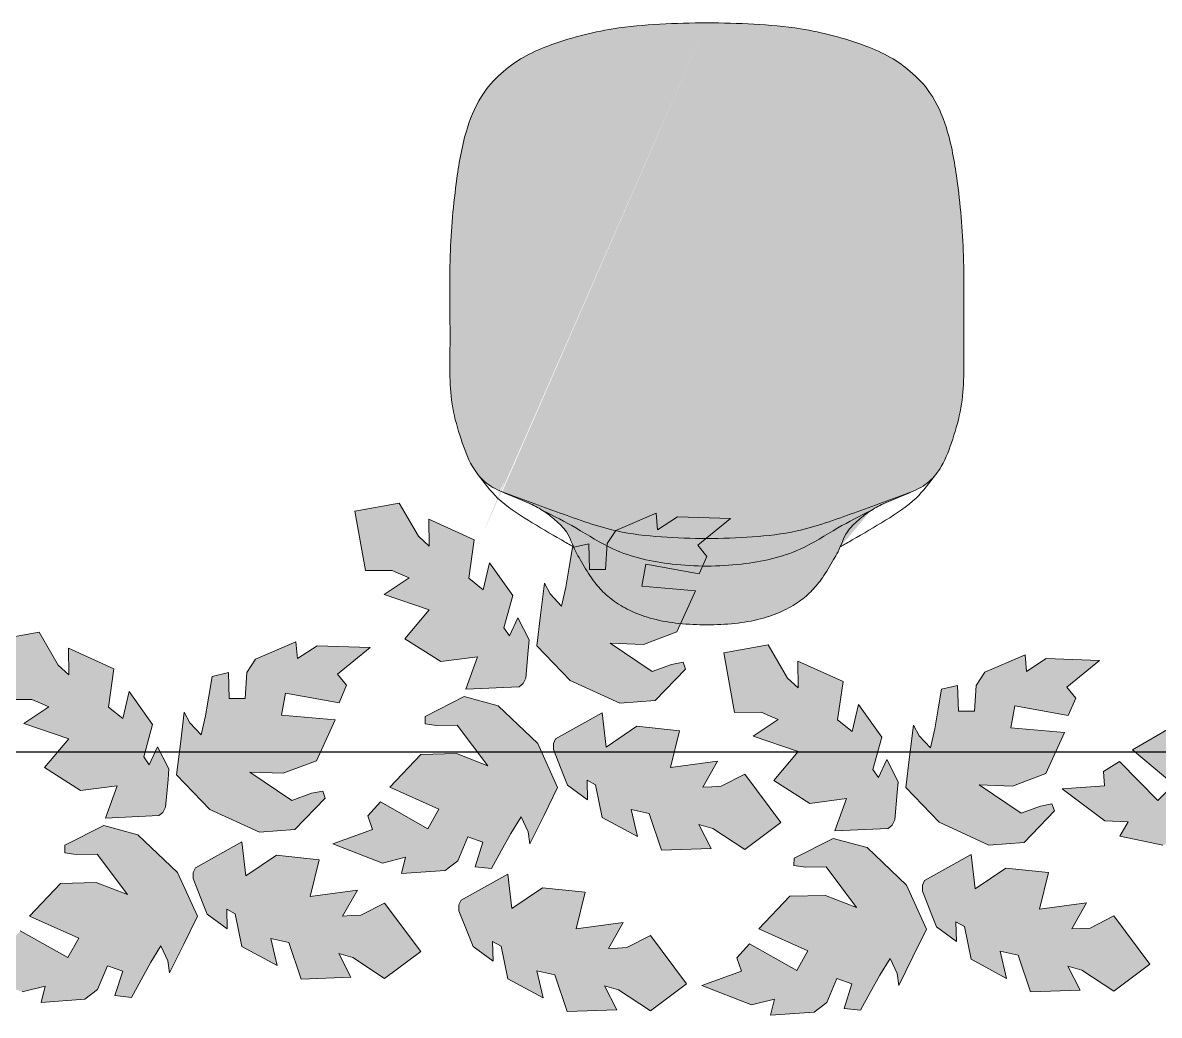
# Model space of a CAD drawing. Header units: millimetres. Extents: x -2729 to 15248, y -12439 to 5292.
# Drawn here: x 4252 to 4352.5, y -8201.1 to -8113.4 of the extents above; entities that cross this region are included whole.
import ezdxf

# ---------------------------------------------------------------- set-up
doc = ezdxf.new("R2010")
doc.units = ezdxf.units.MM
doc.layers.add('gzm', color=250, linetype='Continuous', lineweight=20)
doc.layers.add('ölçüüü', color=165, linetype='Continuous', lineweight=20)

# ---------------------------------------------------------------- blocks, each defined once
blk = doc.blocks.new('çiçekkk')
at = {"lineweight": -2}
h = blk.add_hatch(color=256, dxfattribs=at)
h.dxf.hatch_style = 1
h.set_gradient(color1=(127, 255, 127), color2=(63, 127, 63), tint=1, name='SPHERICAL')
h.paths.add_polyline_path([(-47.96154645910064, 0.5376430540636647), (-50.96746536091086, -2.476748917973964), (-55.39989788441744, -4.388911243875551), (-58.51739452460242, -4.090612729104575), (-61.1360130662124, -1.251930644386447), (-60.911898543578, -0.6307007643354156), (-59.91132123253557, -0.8510128377283763), (-58.20042601975547, -1.525368332409925), (-54.4277642706147, 0.9023637774416784), (-57.38447382557932, 0.8624842868266567), (-60.30728056231964, 2.033803496174185), (-61.87993269318758, 5.700610700534522), (-57.12461009446633, 6.010245471451527), (-57.43473752106546, 7.966973376313035), (-62.18488443077148, 7.214108947178829), (-62.81215603592864, 8.765800904574464), (-61.99696281415345, 9.726480561030256), (-64.84585357951437, 12.14393202453357), (-60.13471887242849, 12.21305429438234), (-58.41419653866068, 11.03109837291595), (-58.24707209342159, 12.50074880404645), (-54.72694978751679, 10.89391950477056), (-53.97715834938754, 9.701660292052107), (-53.88483485281904, 7.404170659168812), (-52.46114298267276, 7.382464675157279), (-52.34731463141361, 9.65947957289154), (-50.93075710686207, 9.296393239575991), (-50.6699932606716, 7.542382492576508), (-50.40922941447568, 5.788371745572476), (-50.06840100097725, 4.096814882081162), (-49.02789061276052, 5.140258256840752), (-48.52158263559795, 6.076066254887336), (-48.232595378553, 3.262340000308538)])
h = blk.add_hatch(color=256, dxfattribs=at)
h.dxf.hatch_style = 1
h.set_gradient(color1=(127, 255, 127), color2=(63, 127, 63), tint=1, name='SPHERICAL')
h.paths.add_polyline_path([(-46.82737061866283, -2.822574576852275), (-47.05121060711642, -2.347946729317298), (-47.21062075228838, 0.09304906026591199), (-47.27217940572881, 1.035676731220519), (-46.22813467316882, 2.966191076605355), (-45.51930214868113, 1.369512167785615), (-45.01609563046804, 2.062964301194369), (-45.72772704884118, 4.934338988419767), (-43.61802284140867, 7.792476939403968), (-43.10154713826159, 5.389791304406572), (-41.80310025213657, 6.392335936700874), (-42.20528142041803, 9.788503919819048), (-38.17123259079382, 11.51203364590037), (-38.24369708858467, 9.15011770858018), (-37.27491574778469, 9.993411895408826), (-35.52763627936292, 12.87663889126816), (-31.60923720744722, 12.08427766990462), (-32.6672183849114, 6.852329977242334), (-35.02925113784659, 6.92480708808216), (-35.77918841311839, 6.612578457934432), (-36.52912568839564, 6.300349827784883), (-34.35805030944539, 4.784518100317653), (-38.36073939246489, 3.513996773644976), (-36.26492740538925, 0.9109448879835323), (-39.49606447081533, -1.050238548727064), (-42.73907127391431, -0.5526321067191021), (-41.75562130118485, -3.442823578062415), (-46.46714290833553, -3.116665996594747)])
h = blk.add_hatch(color=256, dxfattribs=at)
h.dxf.hatch_style = 1
h.set_gradient(color1=(127, 255, 127), color2=(63, 127, 63), tint=1, name='SPHERICAL')
h.paths.add_polyline_path([(-79.7204966985773, -14.65219866219468), (-79.94433668702732, -14.17757081465879), (-80.10374683219561, -11.73657502507649), (-80.16530548563969, -10.7939473541237), (-79.1212607530797, -8.863433008736138), (-78.41242822859022, -10.46011191755406), (-77.90922171037528, -9.766659784144395), (-78.6208531287557, -6.895285096921724), (-76.51114892131227, -4.037147145941162), (-75.99467321817428, -6.439832780934012), (-74.69622633204926, -5.437288148641528), (-75.09840750032163, -2.041120165522443), (-71.06435867070103, -0.3175904394383906), (-71.1368231684828, -2.679506376763129), (-70.16804182769192, -1.836212189935395), (-68.42076235927378, 1.047014805927574), (-64.50236328735988, 0.2546535845649487), (-65.56034446482225, -4.977294108099159), (-67.92237721775746, -4.904816997255693), (-68.67231449302744, -5.217045627407967), (-69.42225176829743, -5.529274257559337), (-67.25117638934897, -7.045105985022928), (-71.25386547237576, -8.315627311692879), (-69.1580534852983, -10.91867919735887), (-72.38919055072256, -12.87986263407038), (-75.63219735381426, -12.3822561920615), (-74.64874738109211, -15.27244766340391), (-79.36026898823911, -14.94629008193442)])
h = blk.add_hatch(color=256, dxfattribs=at)
h.dxf.hatch_style = 1
h.set_gradient(color1=(127, 255, 127), color2=(63, 127, 63), tint=1, name='SPHERICAL')
h.paths.add_polyline_path([(-80.85467253901152, -11.2919810312751), (-83.86059144082174, -14.30637300332), (-88.29302396432102, -16.21853532921704), (-91.4105206045115, -15.92023681444334), (-94.02913914612145, -13.08155472972612), (-93.80502462348522, -12.46032484968236), (-92.80444731244643, -12.68063692306714), (-91.09355209966452, -13.35499241774869), (-87.32089035052195, -10.92726030789708), (-90.2775999054902, -10.96713979851301), (-93.20040664223049, -9.795820589168217), (-94.773058773093, -6.129013384808786), (-90.01773617436994, -5.819378613889057), (-90.32786360097452, -3.862650709022091), (-95.0780105106678, -4.615515138162662), (-95.70528211583044, -3.063823180767939), (-94.89008889406614, -2.10314352430305), (-97.73897965941431, 0.3143079391929859), (-93.02784495233392, 0.3834302090399433), (-91.30732261857337, -0.7985257124264536), (-91.14019817332884, 0.6711247187049594), (-87.62007586742766, -0.9357045805709276), (-86.87028442929295, -2.127963793286653), (-86.77796093272991, -4.425453426174498), (-85.35426906257455, -4.447159410185122), (-85.24044071132084, -2.170144512452679), (-83.82388318677293, -2.533230845759134), (-83.5631193405752, -4.287241592767712), (-83.3023554943775, -6.041252339771745), (-82.96152708088084, -7.732809203260329), (-81.92101669266778, -6.689365828497102), (-81.41470871551064, -5.753557830454155), (-81.12572145846207, -8.567284085030224)])
h = blk.add_hatch(color=256, dxfattribs=at)
h.dxf.hatch_style = 1
h.set_gradient(color1=(127, 255, 127), color2=(63, 127, 63), tint=1, name='SPHERICAL')
h.paths.add_polyline_path([(-16.3523092516607, -11.54663461584641), (-19.35822815347455, -14.56102658788131), (-23.79066067697568, -16.47318891378654), (-26.9081573171643, -16.17489039901011), (-29.52677585877245, -13.33620831429198), (-29.30266133613987, -12.71497843424549), (-28.30208402509015, -12.93529050763664), (-26.5911888123137, -13.60964600232091), (-22.81852706317295, -11.18191389246476), (-25.77523661813939, -11.22179338307887), (-28.69804335487788, -10.05047417374044), (-30.27069548574946, -6.383666969371915), (-25.51537288702457, -6.074032198456732), (-25.82550031362734, -4.117304293589767), (-30.57564722332609, -4.870168722734887), (-31.2029188284796, -3.318476765334708), (-30.38772560672078, -2.357797108873455), (-33.23661637206897, 0.0596543546234898), (-28.52548166498855, 0.1287766244713566), (-26.80495933122438, -1.053179296995039), (-26.63783488597983, 0.4164711341391012), (-23.1177125800732, -1.190358165137695), (-22.36792114194941, -2.38261737785524), (-22.27559764538091, -4.680107010743085), (-20.85190577523463, -4.701812994750981), (-20.73807742397002, -2.424798097020357), (-19.32151989942031, -2.78788443032772), (-19.06075605322985, -4.541895177331753), (-18.79999220702848, -6.295905924336691), (-18.45916379353002, -7.987462787830736), (-17.41865340532604, -6.944019413068419), (-16.91234542816164, -6.008211415022743), (-16.62335817111489, -8.82193766959881)])
h = blk.add_hatch(color=256, dxfattribs=at)
h.dxf.hatch_style = 1
h.set_gradient(color1=(127, 255, 127), color2=(63, 127, 63), tint=1, name='SPHERICAL')
h.paths.add_polyline_path([(-15.21813341122288, -14.90685224676599), (-15.44197339967468, -14.43222439923192), (-15.60138354484661, -11.99122860964598), (-15.66294219829069, -11.04860093869229), (-14.61889746572524, -9.118086593307453), (-13.9100649412394, -10.71476550212082), (-13.40685842302628, -10.02131336871389), (-14.11848984140306, -7.149938681488493), (-12.00878563396509, -4.291800730508837), (-11.49230993082165, -6.694486365508054), (-10.19386304469662, -5.691941733207388), (-10.59604421297263, -2.295773750092848), (-6.561995383355678, -0.5722440240106152), (-6.634459881133808, -2.934159961335353), (-5.665678540335647, -2.090865774502161), (-3.918399071922975, 0.7923612213535307), (-1.09139e-11, 0), (-1.057981177467808, -5.231947692665925), (-3.420013930404818, -5.159470581826096), (-4.169951205676621, -5.471699211977465), (-4.919888480952066, -5.783927842127013), (-2.748813101999985, -7.299759569591515), (-6.751502185024946, -8.570280896260554), (-4.655690197949295, -11.17333278192927), (-7.886827263377199, -13.1345162186335), (-11.12983406646526, -12.63690977662827), (-10.14638409374493, -15.52710124796795), (-14.85790570089011, -15.20094366650301)])
h = blk.add_hatch(color=256, dxfattribs=at)
h.dxf.hatch_style = 1
h.set_gradient(color1=(127, 255, 127), color2=(63, 127, 63), tint=1, name='SPHERICAL')
h.paths.add_polyline_path([(-115.1741530098079, -11.32438805554284), (-114.4507867345291, -7.129289887778213), (-111.926480061029, -3.014596867145884), (-109.2053508002609, -1.464363706700168), (-105.4301595326578, -2.278740730923344), (-105.2559082671632, -2.915757512173513), (-106.2009626244944, -3.311439994401553), (-107.988217348211, -3.744612379055069), (-109.6762509288273, -7.901221874955808), (-107.2812393283384, -6.166966645828325), (-104.2168853140974, -5.442727468565863), (-100.8204716626969, -7.536309114278993), (-104.5311190201555, -10.52630290989418), (-103.1513664861595, -11.94800824481899), (-99.70003879446449, -8.598525049314048), (-98.29403525038471, -9.506474184069702), (-98.40780157035624, -10.7612660455361), (-94.68672251708992, -11.09863950420913), (-98.4996530168992, -13.86651398114736), (-100.5869143303134, -13.89011717643279), (-99.87777517093308, -15.18816364037957), (-103.6812512636861, -15.90001408633361), (-104.9805897761434, -15.35651738804063), (-106.3783395822011, -13.53079075984624), (-107.5551105912309, -14.3324014403961), (-106.337732987773, -16.26002835156578), (-107.7051404555204, -16.77835616573247), (-108.927856465898, -15.49402091274987), (-110.1505724762755, -14.20968565976818), (-111.4028209765711, -13.02250314499179), (-111.653216994311, -14.47465251010453), (-111.5286946304004, -15.53133531862932), (-113.3843777279416, -13.39662004208821)])
h = blk.add_hatch(color=256, dxfattribs=at)
h.dxf.hatch_style = 1
h.set_gradient(color1=(127, 255, 127), color2=(63, 127, 63), tint=1, name='SPHERICAL')
h.paths.add_polyline_path([(-50.06474882512158, -11.94191253984354), (-48.21720252252635, -8.106722835913388), (-44.66002782636858, -4.843391559908923), (-41.61780611924039, -4.099984275704627), (-38.211372939375, -5.919734817863171), (-38.21874724748523, -6.580113120575332), (-39.23612717224387, -6.701069533194637), (-41.0736261070324, -6.626803612770345), (-43.83818646451254, -10.16008337816401), (-41.05901259537131, -9.15017527775126), (-37.91358122665771, -9.295259443940267), (-35.22263840128289, -12.24102530517757), (-39.61170182721616, -14.09712038691577), (-38.67539533407761, -15.84305660148038), (-34.43696571210786, -13.57008171117013), (-33.33433819246238, -14.82922036526178), (-33.78830109724004, -16.00453439659395), (-30.30291315577779, -17.35075914335175), (-34.72933300717341, -18.96518641503917), (-36.74283648912933, -18.41471331899174), (-36.41740623975421, -19.85759173476617), (-40.27014406863236, -19.49762969863332), (-41.37028687338896, -18.6182236262548), (-42.2129531836581, -16.47885555815992), (-43.56461125339229, -16.92650514587421), (-42.92336536223593, -19.11432539560519), (-44.38054094525251, -19.23723278376747), (-45.20357005992264, -17.66650856848446), (-46.02659917459277, -16.0957843531969), (-46.90470394558724, -14.61036837070514), (-47.54423920340378, -15.93793403699601), (-47.71467240715175, -16.98818967255101), (-48.91281863639597, -14.42596121205497)])
h = blk.add_hatch(color=256, dxfattribs=at)
h.dxf.hatch_style = 1
h.set_gradient(color1=(127, 255, 127), color2=(63, 127, 63), tint=1, name='SPHERICAL')
h.paths.add_polyline_path([(-49.60635946421825, -8.080135256430367), (-49.61797079773896, -8.604769520486116), (-50.56514479039107, -10.8601483061384), (-50.93091044164428, -11.73109714633392), (-52.72702720582856, -12.99239790774481), (-52.64843380695311, -11.24721878705895), (-53.40830481247758, -11.64305804265495), (-54.05349836861205, -14.53008716359818), (-57.21731911631286, -16.14564981052808), (-56.60675218733013, -13.76513443822023), (-58.2162042968921, -14.08250482568837), (-59.37259540697778, -17.30096195017722), (-63.75176297868347, -17.04212598786944), (-62.63241331486643, -14.96103148531711), (-63.87578057256906, -15.28308774480774), (-66.72650425276515, -17.08290938864593), (-69.87893574301232, -14.6244823933639), (-66.5963804928906, -10.41527440841309), (-64.51518709475931, -11.53468751227774), (-63.70474312408987, -11.59012400510255), (-62.89429915341861, -11.64556049791736), (-64.16021894262667, -9.319886141011011), (-60.011363665315, -9.97007397912057), (-60.72453394810691, -6.705155120655032), (-56.95770986062598, -6.392867589686827), (-54.27802362908551, -8.286009685915813), (-53.86765287346314, -5.260786316836857), (-49.79739099503239, -7.656153274878307)])
h = blk.add_hatch(color=256, dxfattribs=at)
h.dxf.hatch_style = 1
h.set_gradient(color1=(127, 255, 127), color2=(63, 127, 63), tint=1, name='SPHERICAL')
h.paths.add_polyline_path([(-82.95787490502335, -23.77153662518777), (-81.1103286024263, -19.93634692125306), (-77.5531539062722, -16.6730156452486), (-74.51093219914219, -15.92960836104521), (-71.10449901927495, -17.74935890320375), (-71.11187332739064, -18.4097372059141), (-72.12925325214745, -18.53069361853613), (-73.96675218693962, -18.45642769811184), (-76.73131254441978, -21.98970746350915), (-73.95213867527126, -20.97979936309457), (-70.80670730656857, -21.12488352928176), (-68.11576448118832, -24.07064939052271), (-72.5048279071234, -25.92674447225818), (-71.56852141398122, -27.67268068682188), (-67.33009179200963, -25.39970579650981), (-66.22746427237142, -26.65884445059964), (-66.68142717714727, -27.83415848192999), (-63.19603923568138, -29.18038322869506), (-67.6224590870879, -30.79481050038157), (-69.63596256903111, -30.24433740433233), (-69.3105323196578, -31.68721582010495), (-73.16327014853596, -31.32725378397572), (-74.26341295329985, -30.4478477115963), (-75.10607926356715, -28.30847964350052), (-76.45773733330134, -28.75612923121389), (-75.81649144214498, -30.94394948095033), (-77.27366702515792, -31.06685686911533), (-78.09669613983351, -29.49613265382323), (-78.9197252545, -27.92540843854204), (-79.79783002549448, -26.43999245604846), (-80.43736528330918, -27.76755812233933), (-80.60779848705171, -28.81781375788978), (-81.80594471629956, -26.25558529739647)])
h = blk.add_hatch(color=256, dxfattribs=at)
h.dxf.hatch_style = 1
h.set_gradient(color1=(127, 255, 127), color2=(63, 127, 63), tint=1, name='SPHERICAL')
h.paths.add_polyline_path([(-18.45551161768526, -24.0261902097509), (-16.60796531507731, -20.19100050582256), (-13.05079061891956, -16.92766922982082), (-10.00856891179319, -16.18426194561379), (-6.602135731927774, -18.00401248777325), (-6.609510040041642, -18.66439079048359), (-7.626889964800283, -18.78534720310472), (-9.464388899592448, -18.71108128268406), (-12.2289492570726, -22.24436104807228), (-9.449775387924092, -21.23445294766043), (-6.30434401921957, -21.37953711384762), (-3.613401193833851, -24.32530297508947), (-8.002464619770763, -26.18139805682495), (-7.066158126635855, -27.92733427139229), (-2.827728504664263, -25.65435938108112), (-1.725100985020616, -26.91349803516823), (-2.179063889801909, -28.08881206650403), (1.30632405166034, -29.43503681326183), (-3.120095799738919, -31.04946408494743), (-5.133599281685746, -30.49899098889909), (-4.808169032308795, -31.94186940467535), (-8.660906861185138, -31.58190736854704), (-9.761049665941751, -30.70250129616761), (-10.60371597621997, -28.56313322807), (-11.95537404595234, -29.01078281578339), (-11.31412815479598, -31.19860306551618), (-12.77130373780164, -31.32151045368118), (-13.59433285248087, -29.75078623839545), (-14.41736196714919, -28.18006202310971), (-15.29546673814548, -26.69464604060977), (-15.93500199596201, -28.02221170690609), (-16.10543519970633, -29.07246734245929), (-17.30358142895784, -26.5102388819696)])
h = blk.add_hatch(color=256, dxfattribs=at)
h.dxf.hatch_style = 1
h.set_gradient(color1=(127, 255, 127), color2=(63, 127, 63), tint=1, name='SPHERICAL')
h.paths.add_polyline_path([(-82.49948554412913, -19.90975934177186), (-82.51109687764801, -20.4343936058267), (-83.45827087029829, -22.68977239147989), (-83.82403652154605, -23.56072123167178), (-85.62015328573763, -24.82202199308176), (-85.54155988686763, -23.07684287239863), (-86.30143089238845, -23.47268212800009), (-86.94662444852474, -26.35971124894059), (-90.11044519622007, -27.97527389587049), (-89.49987826724467, -25.59475852355991), (-91.10933037680842, -25.91212891102532), (-92.26572148688501, -29.1305860355169), (-96.64488905859072, -28.87175007321184), (-95.52553939477, -26.79065557065861), (-96.76890665247265, -27.11271183015469), (-99.61963033266876, -28.91253347398833), (-102.772061822925, -26.45410647870268), (-99.48950657279964, -22.24489849375368), (-97.40831317466656, -23.36431159761923), (-96.59786920399709, -23.41974809043859), (-95.78742523332585, -23.47518458325885), (-97.05334502253572, -21.14951022634705), (-92.9044897452186, -21.79969806446388), (-93.6176600280123, -18.53477920600107), (-89.85083594053143, -18.22249167502832), (-87.17114970899271, -20.1156337712564), (-86.76077895336675, -17.09041040218017), (-82.69051707494145, -19.48577736022071)])
h = blk.add_hatch(color=256, dxfattribs=at)
h.dxf.hatch_style = 1
h.set_gradient(color1=(127, 255, 127), color2=(63, 127, 63), tint=1, name='SPHERICAL')
h.paths.add_polyline_path([(-17.99712225677649, -20.16441292634409), (-18.00873359029356, -20.68904719039711), (-18.95590758294202, -22.94442597604939), (-19.32167323420071, -23.81537481623855), (-21.11778999838498, -25.0766755776549), (-21.03919659952589, -23.33149645696995), (-21.79906760503763, -23.72733571256596), (-22.44426116117393, -26.61436483350462), (-25.60808190886746, -28.22992748043726), (-24.99751497989019, -25.8494121081294), (-26.60696708945216, -26.16678249559845), (-27.76335819952874, -29.38523962008913), (-32.14252577123989, -29.12640365778134), (-31.02317610742102, -27.04530915523174), (-32.26654336512547, -27.36736541472419), (-35.11726704532157, -29.16718705855601), (-38.26969853557239, -26.70876006326853), (-34.98714328544885, -22.49955207832227), (-32.90594988731755, -23.61896518218873), (-32.09550591664811, -23.674401675009), (-31.28506194597503, -23.72983816783108), (-32.55098173517399, -21.40416381092018), (-28.40212645787324, -22.05435164902792), (-29.11529674066151, -18.78943279056875), (-25.34847265318604, -18.47714525959418), (-22.66878642164738, -20.37028735582317), (-22.25841566601776, -17.34506398674966), (-18.18815378759063, -19.74043094478474)])
h = blk.add_hatch(color=256, dxfattribs=at)
h.dxf.hatch_style = 1
h.set_gradient(color1=(127, 255, 127), color2=(63, 127, 63), tint=1, name='SPHERICAL')
h.paths.add_polyline_path([(-41.56645986711736, -22.5262245514059), (-41.57807120063806, -23.05085881545892), (-42.52524519328654, -25.30623760111485), (-42.8910108445434, -26.17718644130764), (-44.68712760872769, -27.43848720271854), (-44.60853420986678, -25.69330808203449), (-45.36840521538031, -26.08914733763049), (-46.01359877150935, -28.97617645857463), (-49.17741951920834, -30.59173910550362), (-48.56685259023652, -28.21122373319213), (-50.17630469979304, -28.52859412066391), (-51.33269580987871, -31.74705124515367), (-55.71186338157713, -31.48821528284499), (-54.5925137177619, -29.40712078029537), (-55.83588097546817, -29.72917703978783), (-58.68660465566063, -31.52899868361965), (-61.83903614591328, -29.07057168833399), (-58.55648089579154, -24.86136370338773), (-56.47528749765661, -25.98077680725146), (-55.66484352699262, -26.03621330007263), (-54.85439955631955, -26.09164979289563), (-56.12031934552215, -23.76597543598473), (-51.97146406821412, -24.41616327409429), (-52.68463435100421, -21.15124441562784), (-48.91781026352329, -20.83895688466328), (-46.23812403199008, -22.73209898089044), (-45.8277532763641, -19.70687561181148), (-41.75749139793333, -22.10224256985112)])
at = {"color": 7, "lineweight": 0}
for points in [[(-47.96154645910064, 0.5376430540636647), (-50.96746536091086, -2.476748917973964), (-55.39989788441744, -4.388911243875551), (-58.51739452460242, -4.090612729104575), (-61.1360130662124, -1.251930644386447), (-60.911898543578, -0.6307007643354156), (-59.91132123253557, -0.8510128377283763), (-58.20042601975547, -1.525368332409925), (-54.4277642706147, 0.9023637774416784), (-57.38447382557932, 0.8624842868266567), (-60.30728056231964, 2.033803496174185), (-61.87993269318758, 5.700610700534522), (-57.12461009446633, 6.010245471451527), (-57.43473752106546, 7.966973376313035), (-62.18488443077148, 7.214108947178829), (-62.81215603592864, 8.765800904574464), (-61.99696281415345, 9.726480561030256), (-64.84585357951437, 12.14393202453357), (-60.13471887242849, 12.21305429438234), (-58.41419653866068, 11.03109837291595), (-58.24707209342159, 12.50074880404645), (-54.72694978751679, 10.89391950477056), (-53.97715834938754, 9.701660292052107), (-53.88483485281904, 7.404170659168812), (-52.46114298267276, 7.382464675157279), (-52.34731463141361, 9.65947957289154), (-50.93075710686207, 9.296393239575991), (-50.6699932606716, 7.542382492576508), (-50.40922941447568, 5.788371745572476), (-50.06840100097725, 4.096814882081162), (-49.02789061276052, 5.140258256840752), (-48.52158263559795, 6.076066254887336), (-48.52158263559795, 6.076066254887336), (-48.232595378553, 3.262340000308538), (-47.96154645910064, 0.5376430540636647)], [(-46.82737061866283, -2.822574576852275), (-47.05121060711642, -2.347946729317298), (-47.21062075228838, 0.09304906026591199), (-47.27217940572881, 1.035676731220519), (-46.22813467316882, 2.966191076605355), (-45.51930214868113, 1.369512167785615), (-45.01609563046804, 2.062964301194369), (-45.72772704884118, 4.934338988419767), (-43.61802284140867, 7.792476939403968), (-43.10154713826159, 5.389791304406572), (-41.80310025213657, 6.392335936700874), (-42.20528142041803, 9.788503919819048), (-38.17123259079382, 11.51203364590037), (-38.24369708858467, 9.15011770858018), (-37.27491574778469, 9.993411895408826), (-35.52763627936292, 12.87663889126816), (-31.60923720744722, 12.08427766990462), (-32.6672183849114, 6.852329977242334), (-35.02925113784659, 6.92480708808216), (-35.77918841311839, 6.612578457934432), (-36.52912568839564, 6.300349827784883), (-34.35805030944539, 4.784518100317653), (-38.36073939246489, 3.513996773644976), (-36.26492740538925, 0.9109448879835323), (-39.49606447081533, -1.050238548727064), (-42.73907127391431, -0.5526321067191021), (-41.75562130118485, -3.442823578062415), (-46.46714290833553, -3.116665996594747), (-46.82737061866283, -2.822574576852275)], [(-79.7204966985773, -14.65219866219468), (-79.94433668702732, -14.17757081465879), (-80.10374683219561, -11.73657502507649), (-80.16530548563969, -10.7939473541237), (-79.1212607530797, -8.863433008736138), (-78.41242822859022, -10.46011191755406), (-77.90922171037528, -9.766659784144395), (-78.6208531287557, -6.895285096921724), (-76.51114892131227, -4.037147145941162), (-75.99467321817428, -6.439832780934012), (-74.69622633204926, -5.437288148641528), (-75.09840750032163, -2.041120165522443), (-71.06435867070103, -0.3175904394383906), (-71.1368231684828, -2.679506376763129), (-70.16804182769192, -1.836212189935395), (-68.42076235927378, 1.047014805927574), (-64.50236328735988, 0.2546535845649487), (-65.56034446482225, -4.977294108099159), (-67.92237721775746, -4.904816997255693), (-68.67231449302744, -5.217045627407967), (-69.42225176829743, -5.529274257559337), (-67.25117638934897, -7.045105985022928), (-71.25386547237576, -8.315627311692879), (-69.1580534852983, -10.91867919735887), (-72.38919055072256, -12.87986263407038), (-75.63219735381426, -12.3822561920615), (-74.64874738109211, -15.27244766340391), (-79.36026898823911, -14.94629008193442), (-79.7204966985773, -14.65219866219468)], [(-80.85467253901152, -11.2919810312751), (-83.86059144082174, -14.30637300332), (-88.29302396432102, -16.21853532921704), (-91.4105206045115, -15.92023681444334), (-94.02913914612145, -13.08155472972612), (-93.80502462348522, -12.46032484968236), (-92.80444731244643, -12.68063692306714), (-91.09355209966452, -13.35499241774869), (-87.32089035052195, -10.92726030789708), (-90.2775999054902, -10.96713979851301), (-93.20040664223049, -9.795820589168217), (-94.773058773093, -6.129013384808786), (-90.01773617436994, -5.819378613889057), (-90.32786360097452, -3.862650709022091), (-95.0780105106678, -4.615515138162662), (-95.70528211583044, -3.063823180767939), (-94.89008889406614, -2.10314352430305), (-97.73897965941431, 0.3143079391929859), (-93.02784495233392, 0.3834302090399433), (-91.30732261857337, -0.7985257124264536), (-91.14019817332884, 0.6711247187049594), (-87.62007586742766, -0.9357045805709276), (-86.87028442929295, -2.127963793286653), (-86.77796093272991, -4.425453426174498), (-85.35426906257455, -4.447159410185122), (-85.24044071132084, -2.170144512452679), (-83.82388318677293, -2.533230845759134), (-83.5631193405752, -4.287241592767712), (-83.3023554943775, -6.041252339771745), (-82.96152708088084, -7.732809203260329), (-81.92101669266778, -6.689365828497102), (-81.41470871551064, -5.753557830454155), (-81.41470871551064, -5.753557830454155), (-81.12572145846207, -8.567284085030224), (-80.85467253901152, -11.2919810312751)], [(-16.3523092516607, -11.54663461584641), (-19.35822815347455, -14.56102658788131), (-23.79066067697568, -16.47318891378654), (-26.9081573171643, -16.17489039901011), (-29.52677585877245, -13.33620831429198), (-29.30266133613987, -12.71497843424549), (-28.30208402509015, -12.93529050763664), (-26.5911888123137, -13.60964600232091), (-22.81852706317295, -11.18191389246476), (-25.77523661813939, -11.22179338307887), (-28.69804335487788, -10.05047417374044), (-30.27069548574946, -6.383666969371915), (-25.51537288702457, -6.074032198456732), (-25.82550031362734, -4.117304293589767), (-30.57564722332609, -4.870168722734887), (-31.2029188284796, -3.318476765334708), (-30.38772560672078, -2.357797108873455), (-33.23661637206897, 0.0596543546234898), (-28.52548166498855, 0.1287766244713566), (-26.80495933122438, -1.053179296995039), (-26.63783488597983, 0.4164711341391012), (-23.1177125800732, -1.190358165137695), (-22.36792114194941, -2.38261737785524), (-22.27559764538091, -4.680107010743085), (-20.85190577523463, -4.701812994750981), (-20.73807742397002, -2.424798097020357), (-19.32151989942031, -2.78788443032772), (-19.06075605322985, -4.541895177331753), (-18.79999220702848, -6.295905924336691), (-18.45916379353002, -7.987462787830736), (-17.41865340532604, -6.944019413068419), (-16.91234542816164, -6.008211415022743), (-16.91234542816164, -6.008211415022743), (-16.62335817111489, -8.82193766959881), (-16.3523092516607, -11.54663461584641)], [(-15.21813341122288, -14.90685224676599), (-15.44197339967468, -14.43222439923192), (-15.60138354484661, -11.99122860964598), (-15.66294219829069, -11.04860093869229), (-14.61889746572524, -9.118086593307453), (-13.9100649412394, -10.71476550212082), (-13.40685842302628, -10.02131336871389), (-14.11848984140306, -7.149938681488493), (-12.00878563396509, -4.291800730508837), (-11.49230993082165, -6.694486365508054), (-10.19386304469662, -5.691941733207388), (-10.59604421297263, -2.295773750092848), (-6.561995383355678, -0.5722440240106152), (-6.634459881133808, -2.934159961335353), (-5.665678540335647, -2.090865774502161), (-3.918399071922975, 0.7923612213535307), (-1.09139e-11, 0)], [(-1.057981177467808, -5.231947692665925), (-3.420013930404818, -5.159470581826096), (-4.169951205676621, -5.471699211977465), (-4.919888480952066, -5.783927842127013), (-2.748813101999985, -7.299759569591515), (-6.751502185024946, -8.570280896260554), (-4.655690197949295, -11.17333278192927), (-7.886827263377199, -13.1345162186335), (-11.12983406646526, -12.63690977662827), (-10.14638409374493, -15.52710124796795), (-14.85790570089011, -15.20094366650301), (-15.21813341122288, -14.90685224676599)]]:
    blk.add_lwpolyline(points, dxfattribs=at)
for points, elevation in [([(-104.2168853140974, -5.442727468565863), (-100.8204716626969, -7.536309114278993), (-104.5311190201555, -10.52630290989418), (-103.1513664861595, -11.94800824481899), (-99.70003879446449, -8.598525049314048), (-98.29403525038471, -9.506474184069702), (-98.40780157035624, -10.7612660455361), (-94.68672251708992, -11.09863950420913), (-98.4996530168992, -13.86651398114736), (-100.5869143303134, -13.89011717643279), (-99.87777517093308, -15.18816364037957), (-103.6812512636861, -15.90001408633361)], -0.0447691655768437), ([(-50.06474882512158, -11.94191253984354), (-48.21720252252635, -8.106722835913388), (-44.66002782636858, -4.843391559908923), (-41.61780611924039, -4.099984275704627), (-38.211372939375, -5.919734817863171), (-38.21874724748523, -6.580113120575332), (-39.23612717224387, -6.701069533194637), (-41.0736261070324, -6.626803612770345), (-43.83818646451254, -10.16008337816401), (-41.05901259537131, -9.15017527775126), (-37.91358122665771, -9.295259443940267), (-35.22263840128289, -12.24102530517757), (-39.61170182721616, -14.09712038691577), (-38.67539533407761, -15.84305660148038), (-34.43696571210786, -13.57008171117013), (-33.33433819246238, -14.82922036526178), (-33.78830109724004, -16.00453439659395), (-30.30291315577779, -17.35075914335175), (-34.72933300717341, -18.96518641503917), (-36.74283648912933, -18.41471331899174), (-36.41740623975421, -19.85759173476617), (-40.27014406863236, -19.49762969863332), (-41.37028687338896, -18.6182236262548), (-42.2129531836581, -16.47885555815992), (-43.56461125339229, -16.92650514587421), (-42.92336536223593, -19.11432539560519), (-44.38054094525251, -19.23723278376747), (-45.20357005992264, -17.66650856848446), (-46.02659917459277, -16.0957843531969), (-46.90470394558724, -14.61036837070514), (-47.54423920340378, -15.93793403699601), (-47.71467240715175, -16.98818967255101), (-47.71467240715175, -16.98818967255101), (-48.91281863639597, -14.42596121205497), (-50.06474882512158, -11.94191253984354)], -0.0447691655768033), ([(-49.60635946421825, -8.080135256430367), (-49.61797079773896, -8.604769520486116), (-50.56514479039107, -10.8601483061384), (-50.93091044164428, -11.73109714633392), (-52.72702720582856, -12.99239790774481), (-52.64843380695311, -11.24721878705895), (-53.40830481247758, -11.64305804265495), (-54.05349836861205, -14.53008716359818), (-57.21731911631286, -16.14564981052808), (-56.60675218733013, -13.76513443822023), (-58.2162042968921, -14.08250482568837), (-59.37259540697778, -17.30096195017722), (-63.75176297868347, -17.04212598786944), (-62.63241331486643, -14.96103148531711), (-63.87578057256906, -15.28308774480774), (-66.72650425276515, -17.08290938864593), (-69.87893574301232, -14.6244823933639), (-66.5963804928906, -10.41527440841309), (-64.51518709475931, -11.53468751227774), (-63.70474312408987, -11.59012400510255), (-62.89429915341861, -11.64556049791736), (-64.16021894262667, -9.319886141011011), (-60.011363665315, -9.97007397912057), (-60.72453394810691, -6.705155120655032), (-56.95770986062598, -6.392867589686827), (-54.27802362908551, -8.286009685915813), (-53.86765287346314, -5.260786316836857), (-49.79739099503239, -7.656153274878307), (-49.60635946421825, -8.080135256430367)], -0.04476916557680301), ([(-82.95787490502335, -23.77153662518777), (-81.1103286024263, -19.93634692125306), (-77.5531539062722, -16.6730156452486), (-74.51093219914219, -15.92960836104521), (-71.10449901927495, -17.74935890320375), (-71.11187332739064, -18.4097372059141), (-72.12925325214745, -18.53069361853613), (-73.96675218693962, -18.45642769811184), (-76.73131254441978, -21.98970746350915), (-73.95213867527126, -20.97979936309457), (-70.80670730656857, -21.12488352928176), (-68.11576448118832, -24.07064939052271), (-72.5048279071234, -25.92674447225818), (-71.56852141398122, -27.67268068682188), (-67.33009179200963, -25.39970579650981), (-66.22746427237142, -26.65884445059964), (-66.68142717714727, -27.83415848192999), (-63.19603923568138, -29.18038322869506), (-67.6224590870879, -30.79481050038157), (-69.63596256903111, -30.24433740433233), (-69.3105323196578, -31.68721582010495), (-73.16327014853596, -31.32725378397572), (-74.26341295329985, -30.4478477115963), (-75.10607926356715, -28.30847964350052), (-76.45773733330134, -28.75612923121389), (-75.81649144214498, -30.94394948095033), (-77.27366702515792, -31.06685686911533), (-78.09669613983351, -29.49613265382323), (-78.9197252545, -27.92540843854204), (-79.79783002549448, -26.43999245604846), (-80.43736528330918, -27.76755812233933), (-80.60779848705171, -28.81781375788978), (-80.60779848705171, -28.81781375788978), (-81.80594471629956, -26.25558529739647), (-82.95787490502335, -23.77153662518777)], -0.0447691655768238), ([(-18.45551161768526, -24.0261902097509), (-16.60796531507731, -20.19100050582256), (-13.05079061891956, -16.92766922982082), (-10.00856891179319, -16.18426194561379), (-6.602135731927774, -18.00401248777325), (-6.609510040041642, -18.66439079048359), (-7.626889964800283, -18.78534720310472), (-9.464388899592448, -18.71108128268406), (-12.2289492570726, -22.24436104807228), (-9.449775387924092, -21.23445294766043), (-6.30434401921957, -21.37953711384762), (-3.613401193833851, -24.32530297508947), (-8.002464619770763, -26.18139805682495), (-7.066158126635855, -27.92733427139229), (-2.827728504664263, -25.65435938108112)], -0.0447691655767838), ([(-3.120095799738919, -31.04946408494743), (-5.133599281685746, -30.49899098889909), (-4.808169032308795, -31.94186940467535), (-8.660906861185138, -31.58190736854704), (-9.761049665941751, -30.70250129616761), (-10.60371597621997, -28.56313322807), (-11.95537404595234, -29.01078281578339), (-11.31412815479598, -31.19860306551618), (-12.77130373780164, -31.32151045368118), (-13.59433285248087, -29.75078623839545), (-14.41736196714919, -28.18006202310971), (-15.29546673814548, -26.69464604060977), (-15.93500199596201, -28.02221170690609), (-16.10543519970633, -29.07246734245929), (-16.10543519970633, -29.07246734245929), (-17.30358142895784, -26.5102388819696), (-18.45551161768526, -24.0261902097509)], -0.0447691655767838), ([(-82.49948554412913, -19.90975934177186), (-82.51109687764801, -20.4343936058267), (-83.45827087029829, -22.68977239147989), (-83.82403652154605, -23.56072123167178), (-85.62015328573763, -24.82202199308176), (-85.54155988686763, -23.07684287239863), (-86.30143089238845, -23.47268212800009), (-86.94662444852474, -26.35971124894059), (-90.11044519622007, -27.97527389587049), (-89.49987826724467, -25.59475852355991), (-91.10933037680842, -25.91212891102532), (-92.26572148688501, -29.1305860355169), (-96.64488905859072, -28.87175007321184), (-95.52553939477, -26.79065557065861), (-96.76890665247265, -27.11271183015469), (-99.61963033266876, -28.91253347398833), (-102.772061822925, -26.45410647870268), (-99.48950657279964, -22.24489849375368), (-97.40831317466656, -23.36431159761923), (-96.59786920399709, -23.41974809043859), (-95.78742523332585, -23.47518458325885), (-97.05334502253572, -21.14951022634705), (-92.9044897452186, -21.79969806446388), (-93.6176600280123, -18.53477920600107), (-89.85083594053143, -18.22249167502832), (-87.17114970899271, -20.1156337712564), (-86.76077895336675, -17.09041040218017), (-82.69051707494145, -19.48577736022071), (-82.49948554412913, -19.90975934177186)], -0.0447691655768235), ([(-17.99712225677649, -20.16441292634409), (-18.00873359029356, -20.68904719039711), (-18.95590758294202, -22.94442597604939), (-19.32167323420071, -23.81537481623855), (-21.11778999838498, -25.0766755776549), (-21.03919659952589, -23.33149645696995), (-21.79906760503763, -23.72733571256596), (-22.44426116117393, -26.61436483350462), (-25.60808190886746, -28.22992748043726), (-24.99751497989019, -25.8494121081294), (-26.60696708945216, -26.16678249559845), (-27.76335819952874, -29.38523962008913), (-32.14252577123989, -29.12640365778134), (-31.02317610742102, -27.04530915523174), (-32.26654336512547, -27.36736541472419), (-35.11726704532157, -29.16718705855601), (-38.26969853557239, -26.70876006326853), (-34.98714328544885, -22.49955207832227), (-32.90594988731755, -23.61896518218873), (-32.09550591664811, -23.674401675009), (-31.28506194597503, -23.72983816783108), (-32.55098173517399, -21.40416381092018), (-28.40212645787324, -22.05435164902792), (-29.11529674066151, -18.78943279056875), (-25.34847265318604, -18.47714525959418), (-22.66878642164738, -20.37028735582317), (-22.25841566601776, -17.34506398674966), (-18.18815378759063, -19.74043094478474), (-17.99712225677649, -20.16441292634409)], -0.0447691655767835), ([(-41.56645986711736, -22.5262245514059), (-41.57807120063806, -23.05085881545892), (-42.52524519328654, -25.30623760111485), (-42.8910108445434, -26.17718644130764), (-44.68712760872769, -27.43848720271854), (-44.60853420986678, -25.69330808203449), (-45.36840521538031, -26.08914733763049), (-46.01359877150935, -28.97617645857463), (-49.17741951920834, -30.59173910550362), (-48.56685259023652, -28.21122373319213), (-50.17630469979304, -28.52859412066391), (-51.33269580987871, -31.74705124515367), (-55.71186338157713, -31.48821528284499), (-54.5925137177619, -29.40712078029537), (-55.83588097546817, -29.72917703978783), (-58.68660465566063, -31.52899868361965), (-61.83903614591328, -29.07057168833399), (-58.55648089579154, -24.86136370338773), (-56.47528749765661, -25.98077680725146), (-55.66484352699262, -26.03621330007263), (-54.85439955631955, -26.09164979289563), (-56.12031934552215, -23.76597543598473), (-51.97146406821412, -24.41616327409429), (-52.68463435100421, -21.15124441562784), (-48.91781026352329, -20.83895688466328), (-46.23812403199008, -22.73209898089044), (-45.8277532763641, -19.70687561181148), (-41.75749139793333, -22.10224256985112), (-41.56645986711736, -22.5262245514059)], -0.0447691655767981)]:
    blk.add_lwpolyline(points, dxfattribs=dict(at, elevation=elevation))
blk = doc.blocks.new('sand444')
at = {"layer": 'ölçüüü'}
h = blk.add_hatch(color=8, dxfattribs=at)
edge = h.paths.add_edge_path()
edge.add_spline(control_points=[(11.79730098139043, -6.911430232852581), (11.73565516875896, -6.764556564128723), (11.56237452013738, -6.371472614933737), (11.01150431129281, -5.469092858547809), (10.34535144293841, -4.27068741559924), (9.326493119438963, -3.016583162374443), (8.139800317283518, -1.988900359021499), (6.594566796837169, -1.120702949367113), (4.673651460932887, -0.4514579842798412), (2.42612194306639, -0.0746324430947425), (0.8268217432669189, -0.0254347176960437), (0, 0)], knot_values=[0, 0, 0, 0, 0.4741418305365812, 1.280659646593719, 3.172283352701652, 4.57795197911099, 6.105069403123605, 7.853744421752856, 9.861773524982826, 12.17886720917256, 14.65896671629689, 14.65896671629689, 14.65896671629689, 14.65896671629689], degree=3, periodic=0)
edge.add_spline(control_points=[(0, 0), (-0.8268217432741947, -0.0254347176960437), (-2.42612194306639, -0.0746324431238463), (-4.673651460940162, -0.4514579842798412), (-6.594566796833531, -1.120702949367113), (-8.139800317294426, -1.988900359006946), (-9.326493119438963, -3.016583162388997), (-10.34535144294205, -4.270687415584689), (-11.01150431128553, -5.469092858562362), (-11.56237452013374, -6.371472614948285), (-11.73565516875533, -6.764556564114172), (-11.79730098138316, -6.911430232823478)], knot_values=[0, 0, 0, 0, 2.480099507127969, 4.797193191317701, 6.805222294547672, 8.55389731317692, 10.08101473718953, 11.48668336359887, 13.37830706970681, 14.18482488576394, 14.65896671628696, 14.65896671628696, 14.65896671628696, 14.65896671628696], degree=3, periodic=0)
edge.add_spline(control_points=[(-11.79730098138316, -6.911430232823478), (-11.98853224324557, -7.367046531900996), (-12.31789827757166, -8.290573090256657), (-13.39597047431744, -9.288585325630264), (-14.13464435351125, -9.87649392503954), (-14.52903912428155, -10.1298585023178)], knot_values=[14.65896671628696, 14.65896671628696, 14.65896671628696, 14.65896671628696, 16.12980044664162, 17.55819386866713, 18.96786225881768, 18.96786225881768, 18.96786225881768, 18.96786225893369], degree=3, periodic=0)
edge.add_spline(control_points=[(-14.5290391243725, -10.12985850237601), (-13.53714047068933, -9.629066794776008), (-11.41044416535442, -8.555336257588351), (-7.910544580507121, -6.239909482974326), (-3.827825955013393, -5.36247597503825), (-1.024052482182014, -5.216740720934462), (-3.638e-12, -5.182138957999995)], knot_values=[0, 0, 0, 0, 8868.326629043597, 19014.27873350545, 33233.62681145068, 41418.70595177518, 41418.70595177518, 41418.70595177518, 41418.70595177518], degree=3, periodic=0)
edge.add_spline(control_points=[(-3.638e-12, -5.182138957999995), (1.024052482182014, -5.216740720934462), (3.827825955009755, -5.36247597503825), (7.910544580503482, -6.239909482974326), (11.41044416535078, -8.555336257588351), (13.5371404706857, -9.629066794776008), (14.52903912436886, -10.12985850237601)], knot_values=[0, 0, 0, 0, 8185.079140325266, 22404.42721827049, 32550.37932273233, 41418.70595177596, 41418.70595177596, 41418.70595177596, 41418.70595177596], degree=3, periodic=0)
edge.add_spline(control_points=[(14.5290391243725, -10.12985850237601), (14.13464435356582, -9.876493925054092), (13.39597047435018, -9.288585325659367), (12.31789827756438, -8.290573090256657), (11.98853224324193, -7.367046531915548), (11.79730098139043, -6.911430232852581)], knot_values=[14.6589667162969, 14.6589667162969, 14.6589667162969, 14.65896671630599, 16.06863510656965, 17.49702852859767, 18.96786225893876, 18.96786225893876, 18.96786225893876, 18.96786225893876], degree=3, periodic=0)
h = blk.add_hatch(color=8, dxfattribs=at)
edge = h.paths.add_edge_path()
edge.add_spline(control_points=[(14.52903912436886, -10.12985850237601), (13.5371404706857, -9.629066794776008), (11.41044416535078, -8.555336257588351), (7.910544580503482, -6.239909482974326), (3.827825955009755, -5.36247597503825), (1.024052482182014, -5.216740720934462), (-3.638e-12, -5.182138957999995)], knot_values=[0, 0, 0, 0, 8868.326629043615, 19014.27873350546, 33233.62681145068, 41418.70595177596, 41418.70595177596, 41418.70595177596, 41418.70595177596], degree=3, periodic=0)
edge.add_spline(control_points=[(-3.638e-12, -5.182138957999995), (-1.024052482182014, -5.216740720934462), (-3.827825955013393, -5.36247597503825), (-7.910544580507121, -6.239909482974326), (-11.41044416535442, -8.555336257588351), (-13.53714047068933, -9.629066794776008), (-14.5290391243725, -10.12985850237601)], knot_values=[0, 0, 0, 0, 8185.079140324517, 22404.42721826974, 32550.3793227316, 41418.70595177518, 41418.70595177518, 41418.70595177518, 41418.70595177518], degree=3, periodic=0)
edge.add_spline(control_points=[(-14.52903912431429, -10.1298585023469), (-14.92051859328057, -10.38135025002702), (-16.09728418242594, -10.98133341722132), (-17.32916669589758, -11.41021933130105), (-18.10624324934542, -11.75659823491878)], knot_values=[18.96786225881768, 18.96786225881768, 18.96786225881768, 18.96786225893369, 20.36711061019442, 22.90171000762222, 22.90171000762222, 22.90171000762222, 22.90171000767978], degree=3, periodic=0)
edge.add_spline(control_points=[(-18.10624324939636, -11.75659823491878), (-16.39903670418789, -11.13605558192648), (-13.0517441453594, -9.919367530528687), (-7.145599148323527, -7.781555374807793), (-2.691337289223154, -7.689746070158435), (-4.82978066e-08, -7.634273399584341)], knot_values=[0, 0, 0, 0, 5.457722337495295, 10.7008688665906, 18.70522445151627, 18.70522445151627, 18.70522445151627, 18.70522445151627], degree=3, periodic=0)
edge.add_spline(control_points=[(4.82941687e-08, -7.634273399584341), (2.691337289212239, -7.689746070158435), (7.145599148319888, -7.781555374807793), (13.0517441453594, -9.919367530528687), (16.39903670418789, -11.13605558192648), (18.10624324939272, -11.75659823491878)], knot_values=[0, 0, 0, 0, 8.004355584925662, 13.24750211402098, 18.70522445151627, 18.70522445151627, 18.70522445151627, 18.70522445151627], degree=3, periodic=0)
edge.add_spline(control_points=[(18.10624324941091, -11.75659823491878), (17.32916669594487, -11.4102193313156), (16.09728418245504, -10.98133341726498), (14.92051859330968, -10.38135025002702), (14.5290391243725, -10.12985850237601)], knot_values=[18.96786225892966, 18.96786225892966, 18.96786225892966, 18.96786225895518, 21.50246165644055, 22.90171000769218, 22.90171000769218, 22.90171000769218, 22.90171000770127], degree=3, periodic=0)
h = blk.add_hatch(color=8, dxfattribs=at)
edge = h.paths.add_edge_path()
edge.add_spline(control_points=[(0, -53.25529220886529), (2.7770729378135, -53.20283090914017), (7.550612185728822, -53.11265406994789), (12.97065128843678, -51.69156754016876), (16.2051831481258, -50.30517036185482), (18.13473001696911, -48.92873809694719), (20.02980064756775, -46.93781528074761), (21.44402726808403, -43.63230245397422), (22.28620230410525, -38.73788623738801), (22.8564234808473, -32.31174144997203), (22.63672667670835, -25.56351315825305), (22.82905250123076, -20.05516230284411), (21.79234973961502, -16.49621022993233), (20.97750870065647, -14.23699598218081), (19.72474114527358, -12.55494309762434), (18.6614860395457, -12.00409558640967), (18.10624324941818, -11.75659823493333)], knot_values=[22.90171000767577, 22.90171000767577, 22.90171000767577, 22.90171000767577, 31.20496724287243, 37.17426450999258, 39.57628966592468, 41.7176846199236, 44.24529401529083, 47.72155746057447, 52.29633672642517, 59.12168667113053, 67.01894041420569, 72.60559410311589, 75.46566751585972, 78.07847121454284, 79.78932197979844, 81.60036367839965, 81.60036367839965, 81.60036367839965, 81.60036367842517], degree=3, periodic=0)
edge.add_spline(control_points=[(18.10624324939272, -11.75659823491878), (16.39903670418789, -11.13605558192648), (13.0517441453594, -9.919367530528687), (7.145599148319888, -7.781555374807793), (2.691337289212239, -7.689746070158435), (4.82941687e-08, -7.634273399584341)], knot_values=[0, 0, 0, 0, 5.457722337495295, 10.7008688665906, 18.70522445151627, 18.70522445151627, 18.70522445151627, 18.70522445151627], degree=3, periodic=0)
edge.add_spline(control_points=[(-4.82978066e-08, -7.634273399584341), (-2.691337289223154, -7.689746070158435), (-7.145599148323527, -7.781555374807793), (-13.0517441453594, -9.919367530528687), (-16.39903670418789, -11.13605558192648), (-18.10624324939636, -11.75659823491878)], knot_values=[0, 0, 0, 0, 8.004355584925662, 13.24750211402098, 18.70522445151627, 18.70522445151627, 18.70522445151627, 18.70522445151627], degree=3, periodic=0)
edge.add_spline(control_points=[(-18.10624324935998, -11.75659823491878), (-18.6614860395166, -12.00409558640967), (-19.72474114527358, -12.55494309762434), (-20.9775087006492, -14.23699598216626), (-21.79234973962593, -16.49621022991778), (-22.82905250122713, -20.05516230287321), (-22.63672667670835, -25.56351315820939), (-22.8564234808473, -32.31174144997203), (-22.28620230410525, -38.73788623738801), (-21.44402726807312, -43.63230245397422), (-20.02980064757139, -46.93781528076214), (-18.13473001697639, -48.92873809694719), (-16.2051831481258, -50.30517036186939), (-12.9706512884477, -51.69156754015421), (-7.550612185725182, -53.11265406994789), (-2.777072937817139, -53.20283090914017), (0, -53.25529220890894)], knot_values=[22.90171000762222, 22.90171000762222, 22.90171000762222, 22.90171000767978, 24.71275170630649, 26.4236024715621, 29.03640617024522, 31.89647958298906, 37.48313327189926, 45.3803870149744, 52.20573695967978, 56.78051622553047, 60.25677967081411, 62.78438906618132, 64.92578402018027, 67.32780917611235, 73.29710644323252, 81.60036367842937, 81.60036367842937, 81.60036367842937, 81.60036367842937], degree=3, periodic=0)
at = {"layer": 'gzm'}
for points in [[(0, 0), (-2.476468554239545, -0.1341531405487331), (-4.758342686447575, -0.5366125621949323), (-6.651027916326711, -1.207375933299769), (-8.168227282094449, -2.076841519330628), (-9.323643239058583, -3.075391264268545), (-10.21344245968794, -4.163583174842642), (-11.2026644217367, -5.775935541823856), (-11.60061568467426, -6.47743805781647), (-12.42464230374753, -8.239229777478613), (-13.40789999897242, -9.275334054502308), (-14.5290391243725, -10.12985850237601), (-15.76463021260497, -10.78652478838921), (-18.10624324939636, -11.75659823491878), (-19.66401312137896, -12.6803000591608), (-20.73186381951746, -14.01697699374927), (-21.73974100089617, -16.42756338612526), (-22.47129280302397, -19.19249591461266), (-22.71619292649848, -24.77377922307642), (-22.69702089790007, -32.6710096943134), (-22.10911242613292, -39.47099245138815), (-21.18148206253682, -43.95073655566373), (-19.70376983058668, -47.09728611042375), (-17.989836796296, -48.95503819547593), (-16.24118385286783, -50.19107429221913), (-14.05625058573059, -51.18896780752402), (-8.285773911844442, -52.71674685548351), (7.2474358603e-06, -53.25529234581336)], [(0, 0), (2.476468554235904, -0.1341531405487331), (4.758342686443939, -0.5366125621949323), (6.651027916323072, -1.207375933299769), (8.168227282090811, -2.076841519330628), (9.323643239054944, -3.075391264268545), (10.2134424596843, -4.163583174842642), (11.20266442173306, -5.775935541823856), (11.60061568467063, -6.47743805781647), (12.42464230374389, -8.239229777478613), (13.40789999897242, -9.275334054502308), (14.52903912436886, -10.12985850237601), (15.76463021260133, -10.78652478838921), (18.10624324939272, -11.75659823491878), (19.66401312137532, -12.6803000591608), (20.73186381951382, -14.01697699374927), (21.73974100089254, -16.42756338612526), (22.47129280302033, -19.19249591461266), (22.71619292649484, -24.77377922307642), (22.69702089789644, -32.6710096943134), (22.10911242612929, -39.47099245138815), (21.18148206253318, -43.95073655566373), (19.70376983058304, -47.09728611042375), (17.98983679629236, -48.95503819547593), (16.2411838528642, -50.19107429221913), (14.05625058572695, -51.18896780752402), (8.285773911840808, -52.71674685548351), (-7.2474394983e-06, -53.25529234581336)], [(-18.10624324939636, -11.75659823491878), (-12.97643226859145, -9.893328953679882), (-7.974935633821588, -8.319919617890262), (-4.82978066e-08, -7.634273399584341)], [(18.10624324939272, -11.75659823491878), (12.97643226858781, -9.893328953679882), (7.97493563381795, -8.319919617890262), (4.82941687e-08, -7.634273399584341)]]:
    blk.add_spline(points, degree=3, dxfattribs=at)
for points, knots in [([(-14.5290391243725, -10.12985850237601), (-13.53714047068933, -9.629066794776008), (-11.41044416535442, -8.555336257588351), (-7.910544580507121, -6.239909482974326), (-3.827825955013393, -5.36247597503825), (-1.024052482182014, -5.216740720934462), (-3.638e-12, -5.182138957999995)], [0, 0, 0, 0, 8868.326629043597, 19014.27873350545, 33233.62681145068, 41418.70595177518, 41418.70595177518, 41418.70595177518, 41418.70595177518]), ([(14.52903912436886, -10.12985850237601), (13.5371404706857, -9.629066794776008), (11.41044416535078, -8.555336257588351), (7.910544580503482, -6.239909482974326), (3.827825955009755, -5.36247597503825), (1.024052482182014, -5.216740720934462), (-3.638e-12, -5.182138957999995)], [0, 0, 0, 0, 8868.326629043615, 19014.27873350546, 33233.62681145068, 41418.70595177596, 41418.70595177596, 41418.70595177596, 41418.70595177596]), ([(-20.22974085088208, -13.26867732300889), (-19.68529420634877, -12.55378519614169), (-18.46386300999074, -10.94997047056676), (-15.78943888565845, -9.20867491295212), (-13.49748439827453, -7.875994742818875), (-12.14996924938896, -7.110963853061548), (-11.79730098139043, -6.911430232852581)], [0, 0, 0, 0, 7124.209150389477, 15982.70720013557, 25118.07901843796, 28350.89326964111, 28350.89326964111, 28350.89326964111, 28350.89326964111]), ([(20.22974085087481, -13.26867732300889), (19.68529420634149, -12.55378519614169), (18.46386300998711, -10.94997047056676), (15.78943888565482, -9.20867491295212), (13.49748439827453, -7.875994742804322), (12.14996924938532, -7.110963853061548), (11.79730098139043, -6.911430232852581)], [0, 0, 0, 0, 7124.209150389457, 15982.70720013558, 25118.07901843794, 28350.89326963576, 28350.89326963576, 28350.89326963576, 28350.89326963576])]:
    blk.add_open_spline(points, degree=3, knots=knots, dxfattribs=at)

msp = doc.modelspace()

# ---------------------------------------------------------------- linework, layer by layer
msp.add_line((4078.074666066759, -8177.854890946196), (4587.804928020891, -8177.854890946196))

# ---------------------------------------------------------------- block references
at = {"lineweight": -2, "xscale": -1, "rotation": 358.7680866816854}
msp.add_blockref('çiçekkk', (4249.517679228886, -8167.976096726178, 0.04476916557679701), dxfattribs=at)
at = {"layer": 'ölçüüü', "xscale": -1, "rotation": 180}
msp.add_blockref('sand444', (4312.511407769352, -8166.626744805848), dxfattribs=at)

doc.saveas('drawing.dxf')
